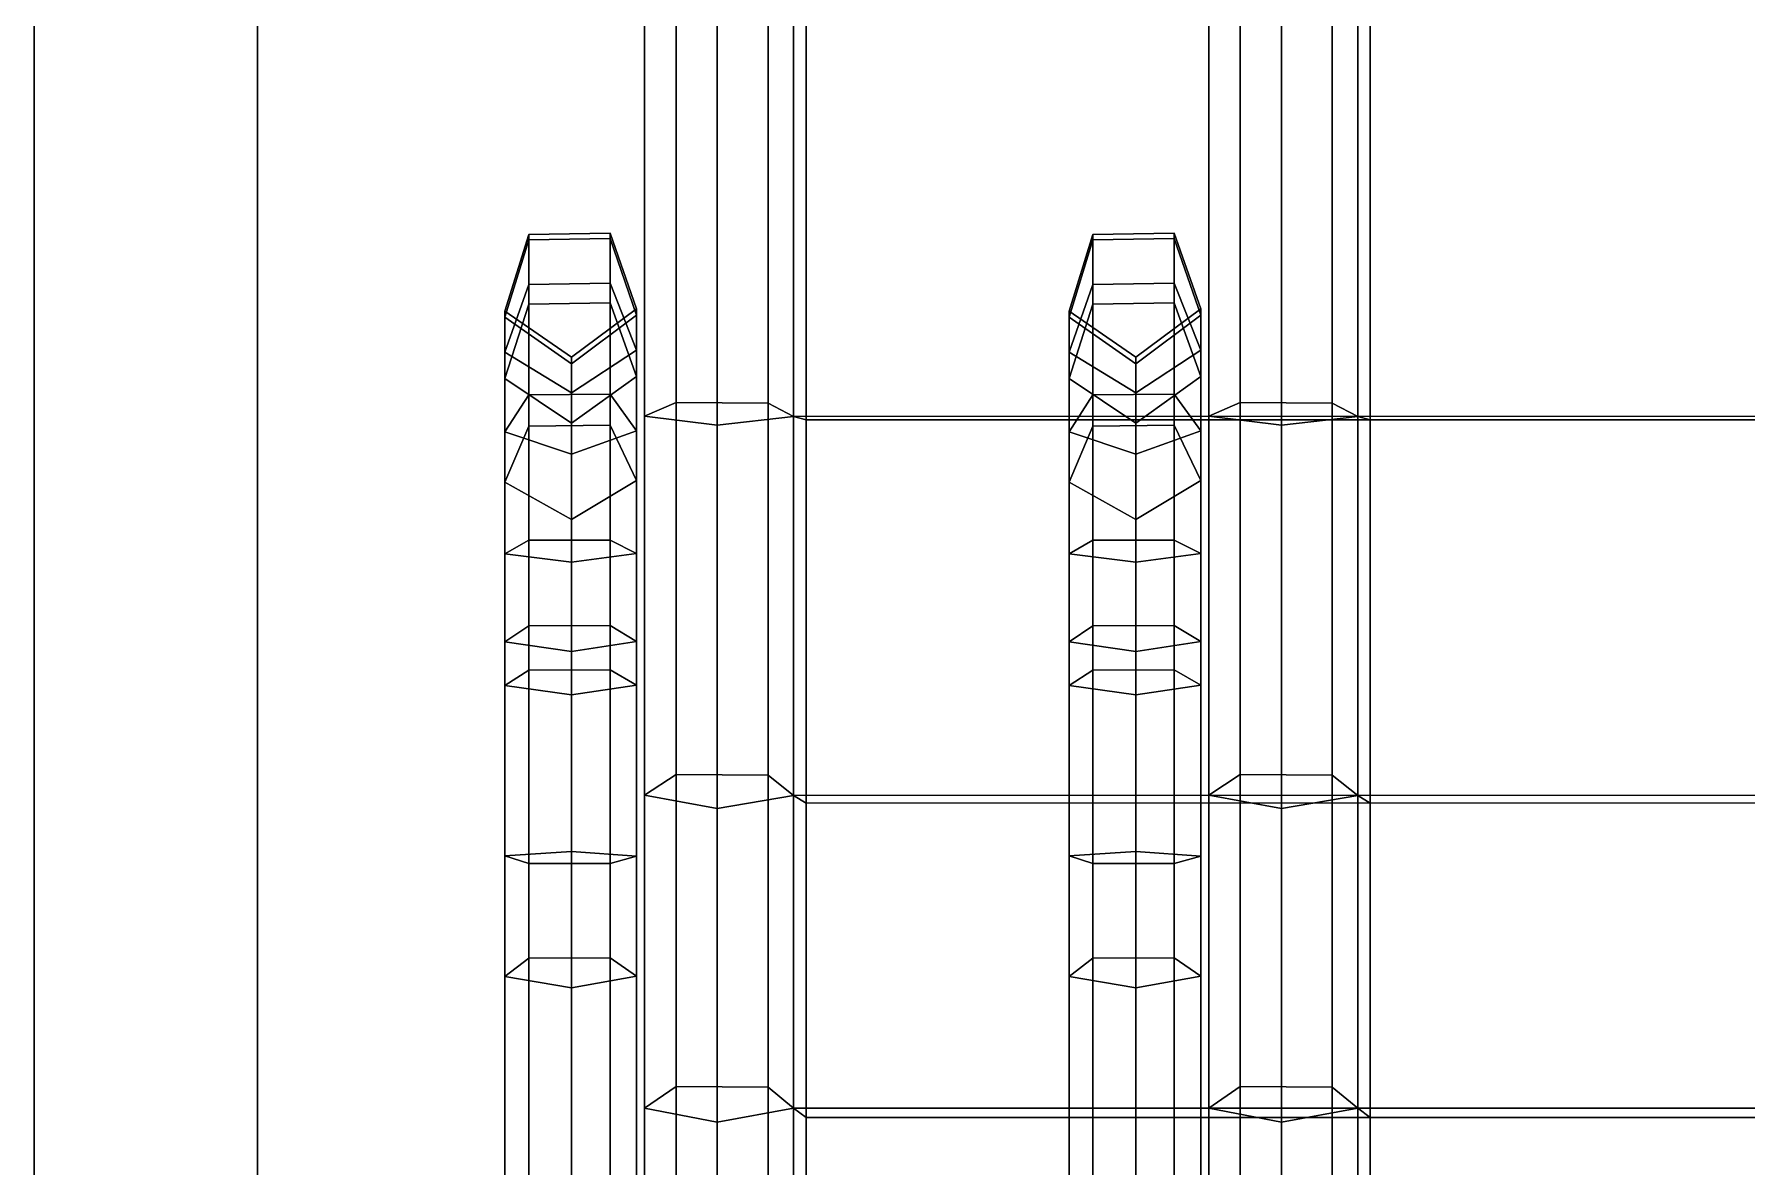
# Model space of a CAD drawing. Extents: x -252 to 252, y 0 to 101.
# Drawn here: x 171.83 to 184.57, y 22.5 to 30.93 of the extents above; entities that cross this region are included whole.
import ezdxf

# ---------------------------------------------------------------- set-up
doc = ezdxf.new("R2010")
doc.units = 0

msp = doc.modelspace()

# ---------------------------------------------------------------- linework, layer by layer
for points in [[(173.486786, -0.000244, 197.929291), (173.486786, 99.309204, 197.929291), (171.825714, 101.057129, 197.929291), (171.825836, -0.000244, 197.929291)], [(171.825836, -0.000244, 197.929291), (171.825714, 101.057129, 197.929291), (171.825714, 101.057129, 218.726761), (171.825836, -0.000244, 218.726761)], [(171.825714, 101.057129, 218.726761), (173.486786, 99.309204, 218.726791), (173.486786, -0.000244, 218.726761), (171.825836, -0.000244, 218.726761)], [(173.486786, 99.309204, 197.929291), (173.486786, -0.000244, 197.929291), (173.486786, -0.000244, 218.726761), (173.486786, 99.309204, 218.726791)], [(176.369293, 28.085831, 120.306282), (176.369293, 31.350906, 120.203804), (176.60318, 31.370859, 120.848686), (176.60318, 28.18792, 120.942879)], [(176.60318, 28.18792, 120.942879), (176.60318, 31.370859, 120.848686), (177.288971, 31.37015, 120.825478), (177.288971, 28.184299, 120.920174)], [(177.288971, 28.184299, 120.920174), (177.288971, 31.37015, 120.825478), (177.478668, 31.3508, 120.196831), (177.478668, 28.08486, 120.299828)], [(177.571716, 28.05822, 120.014549), (177.571457, 31.362648, 119.909859), (177.478668, 31.3508, 120.196831), (177.478668, 28.08486, 120.299828)], [(195.091949, 31.361679, 119.916084), (177.571457, 31.362648, 119.909859), (177.571716, 28.05822, 120.014549), (195.092224, 28.057987, 120.02076)], [(180.569046, 28.085831, -156.931854), (180.569046, 31.350906, -157.034332), (180.802948, 31.370859, -156.38945), (180.802948, 28.18792, -156.295258)], [(180.802948, 28.18792, -156.295258), (180.802948, 31.370859, -156.38945), (181.488739, 31.37015, -156.412659), (181.488739, 28.184299, -156.317963)], [(181.488739, 28.184299, -156.317963), (181.488739, 31.37015, -156.412659), (181.678436, 31.3508, -157.041306), (181.678436, 28.08486, -156.938309)], [(181.771469, 28.05822, -157.223587), (181.771225, 31.362648, -157.328278), (181.678436, 31.3508, -157.041306), (181.678436, 28.08486, -156.938309)], [(199.291718, 31.361679, -157.322052), (181.771225, 31.362648, -157.328278), (181.771469, 28.05822, -157.223587), (199.291992, 28.057987, -157.217377)], [(176.910797, 28.019117, 119.889656), (176.910797, 31.337872, 119.782265), (176.369293, 31.350906, 120.203804), (176.369293, 28.085831, 120.306282)], [(177.478668, 28.08486, 120.299828), (177.478668, 31.3508, 120.196831), (176.910797, 31.337872, 119.782265), (176.910797, 28.019117, 119.889656)], [(177.478668, 28.08486, 120.299828), (177.478668, 31.3508, 120.196831), (195.184677, 31.350771, 120.203072), (195.184677, 28.085831, 120.306038)], [(181.110565, 28.019117, -157.34848), (181.110565, 31.337872, -157.455872), (180.569046, 31.350906, -157.034332), (180.569046, 28.085831, -156.931854)], [(181.678436, 28.08486, -156.938309), (181.678436, 31.3508, -157.041306), (181.110565, 31.337872, -157.455872), (181.110565, 28.019117, -157.34848)], [(181.678436, 28.08486, -156.938309), (181.678436, 31.3508, -157.041306), (199.384445, 31.350771, -157.035065), (199.384445, 28.085831, -156.932098)], [(175.329651, 28.562656, 118.775642), (175.329529, 28.867884, 116.656044), (175.506683, 29.437653, 116.762352), (175.506683, 29.066545, 119.062157)], [(175.329529, 28.867884, 116.656044), (175.329529, 28.822449, 108.679466), (175.506805, 29.399132, 108.621712), (175.506683, 29.437653, 116.762352)], [(175.329529, 28.822449, 108.679466), (175.329651, 28.366016, 107.191147), (175.506805, 28.920464, 107.022095), (175.506805, 29.399132, 108.621712)], [(175.506683, 29.066545, 119.062157), (175.506683, 29.437653, 116.762352), (176.112732, 29.448, 116.764427), (176.112732, 29.075699, 119.067223)], [(175.506683, 29.437653, 116.762352), (175.506805, 29.399132, 108.621712), (176.112732, 29.409588, 108.620888), (176.112732, 29.448, 116.764427)], [(175.506805, 29.399132, 108.621712), (175.506805, 28.920464, 107.022095), (176.112732, 28.930525, 107.019371), (176.112732, 29.409588, 108.620888)], [(176.112732, 29.075699, 119.067223), (176.112732, 29.448, 116.764427), (176.310043, 28.884644, 116.659416), (176.309921, 28.577463, 118.784492)], [(176.112732, 29.448, 116.764427), (176.112732, 29.409588, 108.620888), (176.309921, 28.839375, 108.678001), (176.310043, 28.884644, 116.659416)], [(176.112732, 29.409588, 108.620888), (176.112732, 28.930525, 107.019371), (176.309921, 28.382309, 107.186325), (176.309921, 28.839375, 108.678001)], [(179.529419, 28.562656, -158.462494), (179.529297, 28.867884, -160.582092), (179.706451, 29.437653, -160.475784), (179.706451, 29.066545, -158.17598)], [(179.529297, 28.867884, -160.582092), (179.529297, 28.822449, -168.55867), (179.706573, 29.399132, -168.616425), (179.706451, 29.437653, -160.475784)], [(179.529297, 28.822449, -168.55867), (179.529419, 28.366016, -170.046997), (179.706573, 28.920464, -170.216049), (179.706573, 29.399132, -168.616425)], [(179.706451, 29.066545, -158.17598), (179.706451, 29.437653, -160.475784), (180.312485, 29.448, -160.473709), (180.312485, 29.075699, -158.170914)], [(179.706451, 29.437653, -160.475784), (179.706573, 29.399132, -168.616425), (180.312485, 29.409588, -168.617249), (180.312485, 29.448, -160.473709)], [(179.706573, 29.399132, -168.616425), (179.706573, 28.920464, -170.216049), (180.312485, 28.930525, -170.218765), (180.312485, 29.409588, -168.617249)], [(180.312485, 29.075699, -158.170914), (180.312485, 29.448, -160.473709), (180.509811, 28.884644, -160.57872), (180.509689, 28.577463, -158.453644)], [(180.312485, 29.448, -160.473709), (180.312485, 29.409588, -168.617249), (180.509689, 28.839375, -168.560135), (180.509811, 28.884644, -160.57872)], [(180.312485, 29.409588, -168.617249), (180.312485, 28.930525, -170.218765), (180.509689, 28.382309, -170.051819), (180.509689, 28.839375, -168.560135)], [(175.506821, 28.24577, 120.380486), (175.506683, 29.066545, 119.062157), (176.112732, 29.075699, 119.067223), (176.112732, 28.250811, 120.389915)], [(176.112732, 28.250811, 120.389915), (176.112732, 29.075699, 119.067223), (176.309921, 28.577463, 118.784492), (176.309921, 27.977509, 119.88607)], [(179.706589, 28.24577, -156.857651), (179.706451, 29.066545, -158.17598), (180.312485, 29.075699, -158.170914), (180.312485, 28.250811, -156.848221)], [(180.312485, 28.250811, -156.848221), (180.312485, 29.075699, -158.170914), (180.509689, 28.577463, -158.453644), (180.509689, 27.977509, -157.352066)], [(175.329651, 27.969387, 119.87133), (175.329651, 28.562656, 118.775642), (175.506683, 29.066545, 119.062157), (175.506821, 28.24577, 120.380486)], [(179.529419, 27.969387, -157.366806), (179.529419, 28.562656, -158.462494), (179.706451, 29.066545, -158.17598), (179.706589, 28.24577, -156.857651)], [(175.329651, 28.366016, 107.191147), (175.329529, 27.594181, 106.419197), (175.506699, 28.010845, 106.016296), (175.506805, 28.920464, 107.022095)], [(175.825851, 28.260365, 118.604134), (175.825851, 28.526104, 116.592461), (175.329529, 28.867884, 116.656044), (175.329651, 28.562656, 118.775642)], [(175.825851, 28.526104, 116.592461), (175.825851, 28.476515, 108.714577), (175.329529, 28.822449, 108.679466), (175.329529, 28.867884, 116.656044)], [(175.825851, 28.476515, 108.714577), (175.825851, 28.033417, 107.292648), (175.329651, 28.366016, 107.191147), (175.329529, 28.822449, 108.679466)], [(175.506805, 28.920464, 107.022095), (175.506699, 28.010845, 106.016296), (176.112854, 28.01841, 106.009026), (176.112732, 28.930525, 107.019371)], [(176.309921, 28.577463, 118.784492), (176.310043, 28.884644, 116.659416), (175.825851, 28.526104, 116.592461), (175.825851, 28.260365, 118.604134)], [(176.310043, 28.884644, 116.659416), (176.309921, 28.839375, 108.678001), (175.825851, 28.476515, 108.714577), (175.825851, 28.526104, 116.592461)], [(176.309921, 28.839375, 108.678001), (176.309921, 28.382309, 107.186325), (175.825851, 28.033417, 107.292648), (175.825851, 28.476515, 108.714577)], [(176.112732, 28.930525, 107.019371), (176.112854, 28.01841, 106.009026), (176.309921, 27.606424, 106.407478), (176.309921, 28.382309, 107.186325)], [(179.529419, 28.366016, -170.046997), (179.529297, 27.594181, -170.818939), (179.706467, 28.010845, -171.221848), (179.706573, 28.920464, -170.216049)], [(180.02562, 28.260365, -158.634003), (180.02562, 28.526104, -160.645676), (179.529297, 28.867884, -160.582092), (179.529419, 28.562656, -158.462494)], [(180.02562, 28.526104, -160.645676), (180.02562, 28.476515, -168.52356), (179.529297, 28.822449, -168.55867), (179.529297, 28.867884, -160.582092)], [(180.02562, 28.476515, -168.52356), (180.02562, 28.033417, -169.945496), (179.529419, 28.366016, -170.046997), (179.529297, 28.822449, -168.55867)], [(179.706573, 28.920464, -170.216049), (179.706467, 28.010845, -171.221848), (180.312607, 28.01841, -171.229111), (180.312485, 28.930525, -170.218765)], [(180.509689, 28.577463, -158.453644), (180.509811, 28.884644, -160.57872), (180.02562, 28.526104, -160.645676), (180.02562, 28.260365, -158.634003)], [(180.509811, 28.884644, -160.57872), (180.509689, 28.839375, -168.560135), (180.02562, 28.476515, -168.52356), (180.02562, 28.526104, -160.645676)], [(180.509689, 28.839375, -168.560135), (180.509689, 28.382309, -170.051819), (180.02562, 28.033417, -169.945496), (180.02562, 28.476515, -168.52356)], [(180.312485, 28.930525, -170.218765), (180.312607, 28.01841, -171.229111), (180.509689, 27.606424, -170.830658), (180.509689, 28.382309, -170.051819)], [(175.825851, 27.803574, 119.56559), (175.825851, 28.260365, 118.604134), (175.329651, 28.562656, 118.775642), (175.329651, 27.969387, 119.87133)], [(176.309921, 27.977509, 119.88607), (176.309921, 28.577463, 118.784492), (175.825851, 28.260365, 118.604134), (175.825851, 27.803574, 119.56559)], [(180.02562, 27.803574, -157.672546), (180.02562, 28.260365, -158.634003), (179.529419, 28.562656, -158.462494), (179.529419, 27.969387, -157.366806)], [(180.509689, 27.977509, -157.352066), (180.509689, 28.577463, -158.453644), (180.02562, 28.260365, -158.634003), (180.02562, 27.803574, -157.672546)], [(175.825851, 28.033417, 107.292648), (175.825851, 27.316078, 106.696442), (175.329529, 27.594181, 106.419197), (175.329651, 28.366016, 107.191147)], [(176.309921, 28.382309, 107.186325), (176.309921, 27.606424, 106.407478), (175.825851, 27.316078, 106.696442), (175.825851, 28.033417, 107.292648)], [(180.02562, 28.033417, -169.945496), (180.02562, 27.316078, -170.541702), (179.529297, 27.594181, -170.818939), (179.529419, 28.366016, -170.046997)], [(180.509689, 28.382309, -170.051819), (180.509689, 27.606424, -170.830658), (180.02562, 27.316078, -170.541702), (180.02562, 28.033417, -169.945496)], [(175.329529, 27.061087, 120.305504), (175.329651, 27.969387, 119.87133), (175.506821, 28.24577, 120.380486), (175.506821, 27.162466, 120.876091)], [(175.506821, 27.162466, 120.876091), (175.506821, 28.24577, 120.380486), (176.112732, 28.250811, 120.389915), (176.112732, 27.16431, 120.886482)], [(176.112732, 27.16431, 120.886482), (176.112732, 28.250811, 120.389915), (176.309921, 27.977509, 119.88607), (176.309921, 27.064062, 120.322075)], [(176.369293, 25.265244, 120.75898), (176.369293, 28.085831, 120.306282), (176.60318, 28.18792, 120.942879), (176.60318, 25.418922, 121.385277)], [(176.60318, 25.418922, 121.385277), (176.60318, 28.18792, 120.942879), (177.288971, 28.184299, 120.920174), (177.288971, 25.413471, 121.363075)], [(177.288971, 25.413471, 121.363075), (177.288971, 28.184299, 120.920174), (177.478668, 28.08486, 120.299828), (177.478668, 25.263659, 120.752007)], [(179.529297, 27.061087, -156.932632), (179.529419, 27.969387, -157.366806), (179.706589, 28.24577, -156.857651), (179.706589, 27.162466, -156.362045)], [(179.706589, 27.162466, -156.362045), (179.706589, 28.24577, -156.857651), (180.312485, 28.250811, -156.848221), (180.312485, 27.16431, -156.351654)], [(180.312485, 27.16431, -156.351654), (180.312485, 28.250811, -156.848221), (180.509689, 27.977509, -157.352066), (180.509689, 27.064062, -156.916061)], [(180.569046, 25.265244, -156.479156), (180.569046, 28.085831, -156.931854), (180.802948, 28.18792, -156.295258), (180.802948, 25.418922, -155.852859)], [(180.802948, 25.418922, -155.852859), (180.802948, 28.18792, -156.295258), (181.488739, 28.184299, -156.317963), (181.488739, 25.413471, -155.875061)], [(181.488739, 25.413471, -155.875061), (181.488739, 28.184299, -156.317963), (181.678436, 28.08486, -156.938309), (181.678436, 25.263659, -156.48613)], [(176.910797, 25.164833, 120.34919), (176.910797, 28.019117, 119.889656), (176.369293, 28.085831, 120.306282), (176.369293, 25.265244, 120.75898)], [(177.478668, 25.263659, 120.752007), (177.478668, 28.08486, 120.299828), (176.910797, 28.019117, 119.889656), (176.910797, 25.164833, 120.34919)], [(195.184677, 25.264999, 120.757713), (177.478668, 25.263659, 120.752007), (177.478668, 28.08486, 120.299828), (195.184677, 28.085831, 120.306038)], [(177.571655, 25.20673, 120.470039), (177.571716, 28.05822, 120.014549), (177.478668, 28.08486, 120.299828), (177.478668, 25.263659, 120.752007)], [(177.571716, 28.05822, 120.014549), (177.571655, 25.20673, 120.470039), (195.091934, 25.207611, 120.476234), (195.092224, 28.057987, 120.02076)], [(181.110565, 25.164833, -156.888947), (181.110565, 28.019117, -157.34848), (180.569046, 28.085831, -156.931854), (180.569046, 25.265244, -156.479156)], [(181.678436, 25.263659, -156.48613), (181.678436, 28.08486, -156.938309), (181.110565, 28.019117, -157.34848), (181.110565, 25.164833, -156.888947)], [(199.384445, 25.264999, -156.480423), (181.678436, 25.263659, -156.48613), (181.678436, 28.08486, -156.938309), (199.384445, 28.085831, -156.932098)], [(181.771423, 25.20673, -156.768097), (181.771469, 28.05822, -157.223587), (181.678436, 28.08486, -156.938309), (181.678436, 25.263659, -156.48613)], [(181.771469, 28.05822, -157.223587), (181.771423, 25.20673, -156.768097), (199.291702, 25.207611, -156.761902), (199.291992, 28.057987, -157.217377)], [(175.329529, 27.594181, 106.419197), (175.329529, 26.406208, 106.198044), (175.506699, 26.525944, 105.630592), (175.506699, 28.010845, 106.016296)], [(175.825974, 27.000286, 119.963493), (175.825851, 27.803574, 119.56559), (175.329651, 27.969387, 119.87133), (175.329529, 27.061087, 120.305504)], [(175.506699, 28.010845, 106.016296), (175.506699, 26.525944, 105.630592), (176.112732, 26.528133, 105.620445), (176.112854, 28.01841, 106.009026)], [(176.309921, 27.064062, 120.322075), (176.309921, 27.977509, 119.88607), (175.825851, 27.803574, 119.56559), (175.825974, 27.000286, 119.963493)], [(176.112854, 28.01841, 106.009026), (176.112732, 26.528133, 105.620445), (176.309921, 26.409739, 106.18145), (176.309921, 27.606424, 106.407478)], [(179.529297, 27.594181, -170.818939), (179.529297, 26.406208, -171.0401), (179.706467, 26.525944, -171.607544), (179.706467, 28.010845, -171.221848)], [(180.025742, 27.000286, -157.274643), (180.02562, 27.803574, -157.672546), (179.529419, 27.969387, -157.366806), (179.529297, 27.061087, -156.932632)], [(179.706467, 28.010845, -171.221848), (179.706467, 26.525944, -171.607544), (180.312485, 26.528133, -171.617691), (180.312607, 28.01841, -171.229111)], [(180.509689, 27.064062, -156.916061), (180.509689, 27.977509, -157.352066), (180.02562, 27.803574, -157.672546), (180.025742, 27.000286, -157.274643)], [(180.312607, 28.01841, -171.229111), (180.312485, 26.528133, -171.617691), (180.509689, 26.409739, -171.056686), (180.509689, 27.606424, -170.830658)], [(175.825851, 27.316078, 106.696442), (175.825836, 26.334406, 106.538269), (175.329529, 26.406208, 106.198044), (175.329529, 27.594181, 106.419197)], [(176.309921, 27.606424, 106.407478), (176.309921, 26.409739, 106.18145), (175.825836, 26.334406, 106.538269), (175.825851, 27.316078, 106.696442)], [(180.02562, 27.316078, -170.541702), (180.025604, 26.334406, -170.699875), (179.529297, 26.406208, -171.0401), (179.529297, 27.594181, -170.818939)], [(180.509689, 27.606424, -170.830658), (180.509689, 26.409739, -171.056686), (180.025604, 26.334406, -170.699875), (180.02562, 27.316078, -170.541702)], [(175.329529, 26.080643, 120.418251), (175.329529, 27.061087, 120.305504), (175.506821, 27.162466, 120.876091), (175.506699, 26.195652, 120.986046)], [(175.506699, 26.195652, 120.986046), (175.506821, 27.162466, 120.876091), (176.112732, 27.16431, 120.886482), (176.112732, 26.197731, 120.996376)], [(176.112732, 26.197731, 120.996376), (176.112732, 27.16431, 120.886482), (176.309921, 27.064062, 120.322075), (176.309921, 26.08403, 120.434853)], [(179.529297, 26.080643, -156.819885), (179.529297, 27.061087, -156.932632), (179.706589, 27.162466, -156.362045), (179.706467, 26.195652, -156.25209)], [(179.706467, 26.195652, -156.25209), (179.706589, 27.162466, -156.362045), (180.312485, 27.16431, -156.351654), (180.312485, 26.197731, -156.24176)], [(180.312485, 26.197731, -156.24176), (180.312485, 27.16431, -156.351654), (180.509689, 27.064062, -156.916061), (180.509689, 26.08403, -156.803284)], [(175.825851, 26.011662, 120.077339), (175.825974, 27.000286, 119.963493), (175.329529, 27.061087, 120.305504), (175.329529, 26.080643, 120.418251)], [(176.309921, 26.08403, 120.434853), (176.309921, 27.064062, 120.322075), (175.825974, 27.000286, 119.963493), (175.825851, 26.011662, 120.077339)], [(180.02562, 26.011662, -157.160797), (180.025742, 27.000286, -157.274643), (179.529297, 27.061087, -156.932632), (179.529297, 26.080643, -156.819885)], [(180.509689, 26.08403, -156.803284), (180.509689, 27.064062, -156.916061), (180.025742, 27.000286, -157.274643), (180.02562, 26.011662, -157.160797)], [(175.329529, 26.406208, 106.198044), (175.329529, 24.812553, 106.375267), (175.506821, 24.757393, 105.780891), (175.506699, 26.525944, 105.630592)], [(175.506699, 26.525944, 105.630592), (175.506821, 24.757393, 105.780891), (176.112854, 24.75639, 105.77076), (176.112732, 26.528133, 105.620445)], [(176.112732, 26.528133, 105.620445), (176.112854, 24.75639, 105.77076), (176.309921, 24.810932, 106.358185), (176.309921, 26.409739, 106.18145)], [(179.529297, 26.406208, -171.0401), (179.529297, 24.812553, -170.862869), (179.706589, 24.757393, -171.457245), (179.706467, 26.525944, -171.607544)], [(179.706467, 26.525944, -171.607544), (179.706589, 24.757393, -171.457245), (180.312607, 24.75639, -171.467377), (180.312485, 26.528133, -171.617691)], [(180.312485, 26.528133, -171.617691), (180.312607, 24.75639, -171.467377), (180.509689, 24.810932, -170.879959), (180.509689, 26.409739, -171.056686)], [(175.825836, 26.334406, 106.538269), (175.825836, 24.845654, 106.704292), (175.329529, 24.812553, 106.375267), (175.329529, 26.406208, 106.198044)], [(176.309921, 26.409739, 106.18145), (176.309921, 24.810932, 106.358185), (175.825836, 24.845654, 106.704292), (175.825836, 26.334406, 106.538269)], [(180.025604, 26.334406, -170.699875), (180.025604, 24.845654, -170.533844), (179.529297, 24.812553, -170.862869), (179.529297, 26.406208, -171.0401)], [(180.509689, 26.409739, -171.056686), (180.509689, 24.810932, -170.879959), (180.025604, 24.845654, -170.533844), (180.025604, 26.334406, -170.699875)], [(175.329529, 23.914295, 120.695595), (175.329529, 26.080643, 120.418251), (175.506699, 26.195652, 120.986046), (175.506699, 24.052187, 121.258492)], [(175.506699, 24.052187, 121.258492), (175.506699, 26.195652, 120.986046), (176.112732, 26.197731, 120.996376), (176.112732, 24.054714, 121.268898)], [(176.112732, 24.054714, 121.268898), (176.112732, 26.197731, 120.996376), (176.309921, 26.08403, 120.434853), (176.309937, 23.918352, 120.712227)], [(179.529297, 23.914295, -156.542542), (179.529297, 26.080643, -156.819885), (179.706467, 26.195652, -156.25209), (179.706467, 24.052187, -155.979645)], [(179.706467, 24.052187, -155.979645), (179.706467, 26.195652, -156.25209), (180.312485, 26.197731, -156.24176), (180.312485, 24.054714, -155.969238)], [(180.312485, 24.054714, -155.969238), (180.312485, 26.197731, -156.24176), (180.509689, 26.08403, -156.803284), (180.509689, 23.918352, -156.525909)], [(175.825851, 23.831564, 120.358116), (175.825851, 26.011662, 120.077339), (175.329529, 26.080643, 120.418251), (175.329529, 23.914295, 120.695595)], [(176.309937, 23.918352, 120.712227), (176.309921, 26.08403, 120.434853), (175.825851, 26.011662, 120.077339), (175.825851, 23.831564, 120.358116)], [(180.02562, 23.831564, -156.88002), (180.02562, 26.011662, -157.160797), (179.529297, 26.080643, -156.819885), (179.529297, 23.914295, -156.542542)], [(180.509689, 23.918352, -156.525909), (180.509689, 26.08403, -156.803284), (180.02562, 26.011662, -157.160797), (180.02562, 23.831564, -156.88002)], [(176.369293, 22.936287, 121.329781), (176.369293, 25.265244, 120.75898), (176.60318, 25.418922, 121.385277), (176.60318, 23.096659, 121.954628)], [(176.60318, 23.096659, 121.954628), (176.60318, 25.418922, 121.385277), (177.288971, 25.413471, 121.363075), (177.288971, 23.090977, 121.932442)], [(177.288971, 23.090977, 121.932442), (177.288971, 25.413471, 121.363075), (177.478668, 25.263659, 120.752007), (177.478668, 22.934761, 121.323784)], [(180.569046, 22.936287, -155.908356), (180.569046, 25.265244, -156.479156), (180.802948, 25.418922, -155.852859), (180.802948, 23.096659, -155.283508)], [(180.802948, 23.096659, -155.283508), (180.802948, 25.418922, -155.852859), (181.488739, 25.413471, -155.875061), (181.488739, 23.090977, -155.305695)], [(181.488739, 23.090977, -155.305695), (181.488739, 25.413471, -155.875061), (181.678436, 25.263659, -156.48613), (181.678436, 22.934761, -155.914352)], [(176.910797, 22.831493, 120.921425), (176.910797, 25.164833, 120.34919), (176.369293, 25.265244, 120.75898), (176.369293, 22.936287, 121.329781)], [(177.478668, 22.934761, 121.323784), (177.478668, 25.263659, 120.752007), (176.910797, 25.164833, 120.34919), (176.910797, 22.831493, 120.921425)], [(177.478668, 22.934761, 121.323784), (177.478668, 25.263659, 120.752007), (195.184677, 25.264999, 120.757713), (195.184677, 22.936291, 121.329536)], [(177.571655, 22.864901, 121.045189), (177.571655, 25.20673, 120.470039), (177.478668, 25.263659, 120.752007), (177.478668, 22.934761, 121.323784)], [(181.110565, 22.831493, -156.316711), (181.110565, 25.164833, -156.888947), (180.569046, 25.265244, -156.479156), (180.569046, 22.936287, -155.908356)], [(181.678436, 22.934761, -155.914352), (181.678436, 25.263659, -156.48613), (181.110565, 25.164833, -156.888947), (181.110565, 22.831493, -156.316711)], [(181.678436, 22.934761, -155.914352), (181.678436, 25.263659, -156.48613), (199.384445, 25.264999, -156.480423), (199.384445, 22.936291, -155.9086)], [(181.771423, 22.864901, -156.192947), (181.771423, 25.20673, -156.768097), (181.678436, 25.263659, -156.48613), (181.678436, 22.934761, -155.914352)], [(195.091934, 25.207611, 120.476234), (177.571655, 25.20673, 120.470039), (177.571655, 22.864901, 121.045189), (195.091949, 22.866165, 121.05143)], [(199.291702, 25.207611, -156.761902), (181.771423, 25.20673, -156.768097), (181.771423, 22.864901, -156.192947), (199.291718, 22.866165, -156.186707)], [(175.825836, 24.845654, 106.704292), (175.825851, 22.191843, 107.463509), (175.329529, 22.079372, 107.134544), (175.329529, 24.812553, 106.375267)], [(175.329529, 24.812553, 106.375267), (175.329529, 22.079372, 107.134544), (175.506699, 21.89188, 106.586136), (175.506821, 24.757393, 105.780891)], [(175.506821, 24.757393, 105.780891), (175.506699, 21.89188, 106.586136), (176.112732, 21.888475, 106.5765), (176.112854, 24.75639, 105.77076)], [(176.309921, 24.810932, 106.358185), (176.309937, 22.073872, 107.118469), (175.825851, 22.191843, 107.463509), (175.825836, 24.845654, 106.704292)], [(176.112854, 24.75639, 105.77076), (176.112732, 21.888475, 106.5765), (176.309937, 22.073872, 107.118469), (176.309921, 24.810932, 106.358185)], [(180.025604, 24.845654, -170.533844), (180.02562, 22.191843, -169.774628), (179.529297, 22.079372, -170.103592), (179.529297, 24.812553, -170.862869)], [(179.529297, 24.812553, -170.862869), (179.529297, 22.079372, -170.103592), (179.706467, 21.89188, -170.652008), (179.706589, 24.757393, -171.457245)], [(179.706589, 24.757393, -171.457245), (179.706467, 21.89188, -170.652008), (180.3125, 21.888475, -170.661636), (180.312607, 24.75639, -171.467377)], [(180.509689, 24.810932, -170.879959), (180.509689, 22.073872, -170.119675), (180.02562, 22.191843, -169.774628), (180.025604, 24.845654, -170.533844)], [(180.312607, 24.75639, -171.467377), (180.3125, 21.888475, -170.661636), (180.509689, 22.073872, -170.119675), (180.509689, 24.810932, -170.879959)], [(175.329529, 21.884995, 121.136543), (175.329529, 23.914295, 120.695595), (175.506699, 24.052187, 121.258492), (175.506821, 21.952023, 121.712044)], [(175.506821, 21.952023, 121.712044), (175.506699, 24.052187, 121.258492), (176.112732, 24.054714, 121.268898), (176.112732, 21.953234, 121.722435)], [(176.112732, 21.953234, 121.722435), (176.112732, 24.054714, 121.268898), (176.309937, 23.918352, 120.712227), (176.309921, 21.886965, 121.153099)], [(179.529297, 21.884995, -156.101593), (179.529297, 23.914295, -156.542542), (179.706467, 24.052187, -155.979645), (179.706589, 21.952023, -155.526093)], [(179.706589, 21.952023, -155.526093), (179.706467, 24.052187, -155.979645), (180.312485, 24.054714, -155.969238), (180.312485, 21.953234, -155.515701)], [(180.312485, 21.953234, -155.515701), (180.312485, 24.054714, -155.969238), (180.509689, 23.918352, -156.525909), (180.509689, 21.886965, -156.085037)], [(175.825851, 21.844784, 120.791206), (175.825851, 23.831564, 120.358116), (175.329529, 23.914295, 120.695595), (175.329529, 21.884995, 121.136543)], [(176.309921, 21.886965, 121.153099), (176.309937, 23.918352, 120.712227), (175.825851, 23.831564, 120.358116), (175.825851, 21.844784, 120.791206)], [(180.02562, 21.844784, -156.44693), (180.02562, 23.831564, -156.88002), (179.529297, 23.914295, -156.542542), (179.529297, 21.884995, -156.101593)], [(180.509689, 21.886965, -156.085037), (180.509689, 23.918352, -156.525909), (180.02562, 23.831564, -156.88002), (180.02562, 21.844784, -156.44693)], [(176.369415, 21.153925, 121.788704), (176.369293, 22.936287, 121.329781), (176.60318, 23.096659, 121.954628), (176.60318, 21.23052, 122.429237)], [(176.60318, 21.23052, 122.429237), (176.60318, 23.096659, 121.954628), (177.288971, 23.090977, 121.932442), (177.288971, 21.227802, 122.406548)], [(177.288971, 21.227802, 122.406548), (177.288971, 23.090977, 121.932442), (177.478668, 22.934761, 121.323784), (177.478638, 21.153006, 121.781792)], [(180.569168, 21.153925, -155.449432), (180.569046, 22.936287, -155.908356), (180.802948, 23.096659, -155.283508), (180.802948, 21.23052, -154.808899)], [(180.802948, 21.23052, -154.808899), (180.802948, 23.096659, -155.283508), (181.488739, 23.090977, -155.305695), (181.488739, 21.227802, -154.831589)], [(181.488739, 21.227802, -154.831589), (181.488739, 23.090977, -155.305695), (181.678436, 22.934761, -155.914352), (181.678406, 21.153006, -155.456345)], [(176.910797, 21.103878, 121.370171), (176.910797, 22.831493, 120.921425), (176.369293, 22.936287, 121.329781), (176.369415, 21.153925, 121.788704)], [(177.478638, 21.153006, 121.781792), (177.478668, 22.934761, 121.323784), (176.910797, 22.831493, 120.921425), (176.910797, 21.103878, 121.370171)], [(195.184525, 21.153934, 121.787895), (177.478638, 21.153006, 121.781792), (177.478668, 22.934761, 121.323784), (195.184677, 22.936291, 121.329536)], [(177.571106, 21.094227, 121.500267), (177.571655, 22.864901, 121.045189), (177.478668, 22.934761, 121.323784), (177.478638, 21.153006, 121.781792)], [(177.571655, 22.864901, 121.045189), (177.571106, 21.094227, 121.500267), (195.091644, 21.095037, 121.505989), (195.091949, 22.866165, 121.05143)], [(181.110565, 21.103878, -155.867966), (181.110565, 22.831493, -156.316711), (180.569046, 22.936287, -155.908356), (180.569168, 21.153925, -155.449432)], [(181.678406, 21.153006, -155.456345), (181.678436, 22.934761, -155.914352), (181.110565, 22.831493, -156.316711), (181.110565, 21.103878, -155.867966)], [(199.384277, 21.153934, -155.450241), (181.678406, 21.153006, -155.456345), (181.678436, 22.934761, -155.914352), (199.384445, 22.936291, -155.9086)], [(181.770874, 21.094227, -155.737869), (181.771423, 22.864901, -156.192947), (181.678436, 22.934761, -155.914352), (181.678406, 21.153006, -155.456345)], [(181.771423, 22.864901, -156.192947), (181.770874, 21.094227, -155.737869), (199.291397, 21.095037, -155.732147), (199.291718, 22.866165, -156.186707)]]:
    msp.add_3dface(points)

doc.saveas('drawing.dxf')
